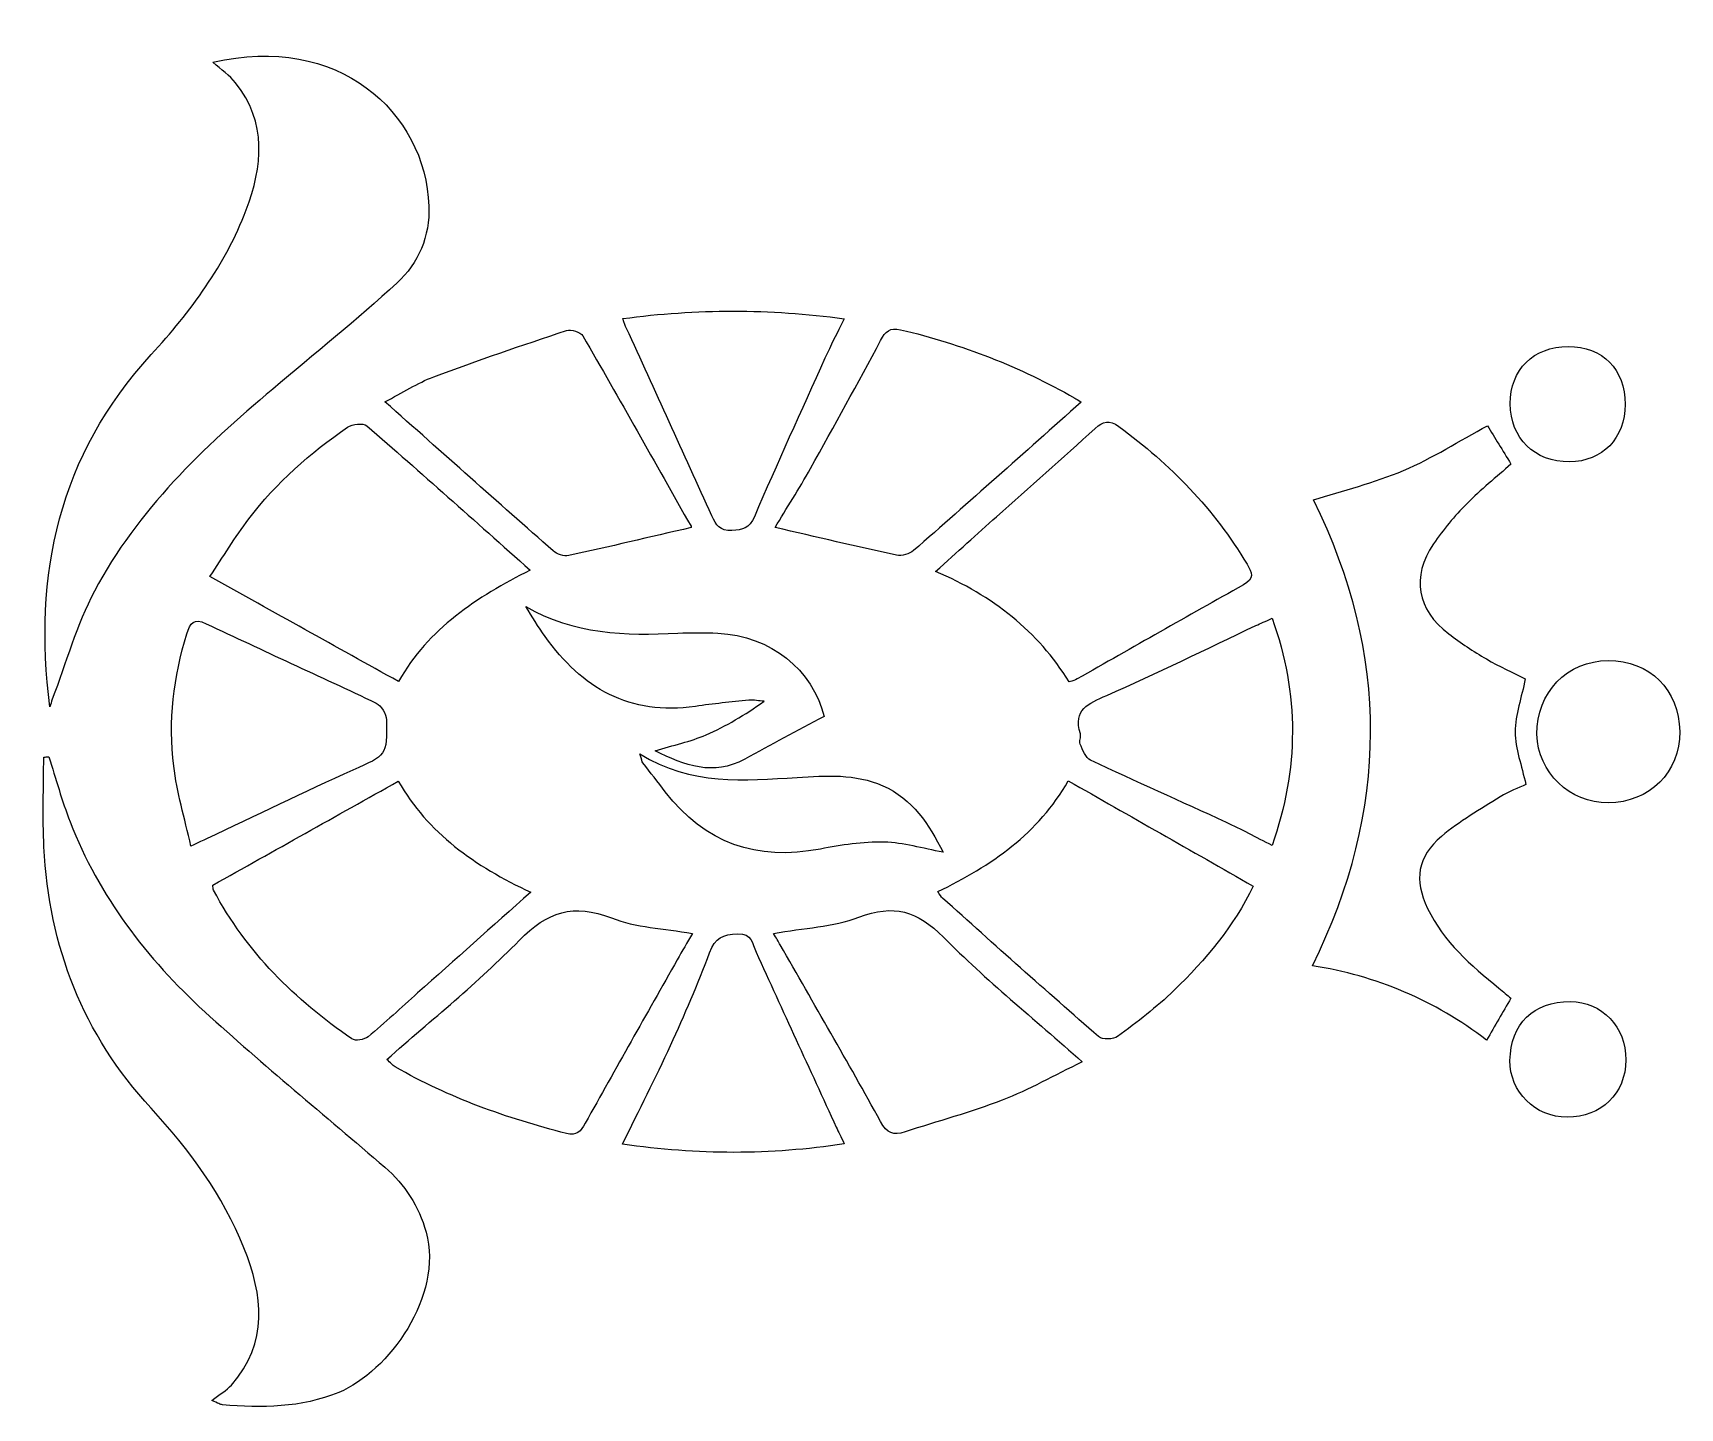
# Model space of a CAD drawing. Header units: millimetres. Extents: x -87 to 87, y -42 to 40.
# Drawn here: x 58.75 to 87.16, y -15.83 to 7.88 of the extents above; entities that cross this region are included whole.
import ezdxf

# ---------------------------------------------------------------- set-up
doc = ezdxf.new("R2010")
doc.units = ezdxf.units.MM
doc.header["$MEASUREMENT"] = 0
doc.layers.add('Layer 1', color=7, linetype='Continuous')

msp = doc.modelspace()

# ---------------------------------------------------------------- linework, layer by layer
at = {"layer": 'Layer 1', "color": 250}
for points, knots in [([(62.4259, 4.8302), (62.066, 3.8808), (61.4686, 3.0747), (60.7891, 2.3353), (59.197, 0.6036), (58.7481, -1.4558), (59.0398, -3.7414), (59.054, -3.6963), (59.0657, -3.6502), (59.0824, -3.6061), (59.3201, -2.9832), (59.4983, -2.3285), (59.8086, -1.7439), (60.552, -0.3431), (61.6849, 0.7331), (62.8858, 1.7415), (63.6052, 2.3457), (64.3354, 2.9383), (65.0285, 3.5715), (65.4001, 3.9111), (65.5977, 4.3789), (65.5786, 4.8928), (65.5182, 6.5256), (64.0029, 7.8821), (61.8517, 7.3767), (61.9987, 7.2457), (62.1425, 7.1503), (62.2445, 7.0213), (62.7887, 6.3348), (62.7107, 5.5809), (62.4259, 4.8302)], [0, 0, 0, 0, 0.1, 0.1, 0.1, 0.2, 0.2, 0.2, 0.3, 0.3, 0.3, 0.4, 0.4, 0.4, 0.5, 0.5, 0.5, 0.6, 0.6, 0.6, 0.7, 0.7, 0.7, 0.8, 0.8, 0.8, 0.9, 0.9, 0.9, 1, 1, 1, 1]), ([(68.9844, 2.7947), (69.4773, 1.7147), (69.9734, 0.636), (70.461, -0.4462), (70.5326, -0.6054), (70.5979, -0.7091), (70.8041, -0.6979), (70.9916, -0.6878), (71.1077, -0.6598), (71.193, -0.4615), (71.5872, 0.4555), (72.0013, 1.3642), (72.4115, 2.2743), (72.5084, 2.4895), (72.6179, 2.6993), (72.7424, 2.954), (71.4485, 3.1269), (70.1994, 3.1274), (68.9225, 2.9565), (68.9562, 2.8676), (68.9682, 2.8303), (68.9844, 2.7947)], [0, 0, 0, 0, 0.1428571, 0.1428571, 0.1428571, 0.2857143, 0.2857143, 0.2857143, 0.4285714, 0.4285714, 0.4285714, 0.5714286, 0.5714286, 0.5714286, 0.7142857, 0.7142857, 0.7142857, 0.8571429, 0.8571429, 0.8571429, 1, 1, 1, 1]), ([(70.1001, -0.6257), (69.4811, 0.4699), (68.865, 1.5672), (68.2345, 2.6562), (68.1961, 2.7231), (68.0295, 2.776), (67.9507, 2.7501), (67.1833, 2.4962), (66.418, 2.2348), (65.661, 1.9517), (65.3804, 1.8465), (65.1235, 1.6782), (64.8212, 1.5206), (65.8229, 0.6312), (66.7701, -0.2131), (67.7238, -1.05), (67.7884, -1.1067), (67.9097, -1.1475), (67.9903, -1.1301), (68.6906, -0.9788), (69.3877, -0.8128), (70.1021, -0.6473), (70.1021, -0.6451), (70.1046, -0.6336), (70.1001, -0.6257)], [0, 0, 0, 0, 0.125, 0.125, 0.125, 0.25, 0.25, 0.25, 0.375, 0.375, 0.375, 0.5, 0.5, 0.5, 0.625, 0.625, 0.625, 0.75, 0.75, 0.75, 0.875, 0.875, 0.875, 1, 1, 1, 1]), ([(73.3716, 2.5801), (72.9768, 1.8392), (72.5726, 1.1031), (72.162, 0.3709), (71.9646, 0.0184), (71.7456, -0.3222), (71.5495, -0.6463), (72.2682, -0.8122), (72.9557, -0.9764), (73.6467, -1.1237), (73.7365, -1.1429), (73.8705, -1.106), (73.9402, -1.0448), (74.894, -0.2095), (75.8402, 0.6351), (76.8318, 1.5159), (76.7703, 1.5542), (76.7456, 1.5709), (76.7199, 1.5855), (75.7763, 2.1253), (74.7742, 2.5144), (73.7165, 2.7647), (73.5294, 2.8091), (73.4542, 2.7348), (73.3716, 2.5801)], [0, 0, 0, 0, 0.125, 0.125, 0.125, 0.25, 0.25, 0.25, 0.375, 0.375, 0.375, 0.5, 0.5, 0.5, 0.625, 0.625, 0.625, 0.75, 0.75, 0.75, 0.875, 0.875, 0.875, 1, 1, 1, 1]), ([(84.2326, 1.489), (84.2348, 0.8909), (84.6506, 0.483), (85.2548, 0.4864), (85.822, 0.4893), (86.2153, 0.8951), (86.2148, 1.4773), (86.2141, 2.0828), (85.8278, 2.4744), (85.2314, 2.4744), (84.6344, 2.4742), (84.2306, 2.0758), (84.2326, 1.489)], [0, 0, 0, 0, 0.25, 0.25, 0.25, 0.5, 0.5, 0.5, 0.75, 0.75, 0.75, 1, 1, 1, 1]), ([(62.4716, -0.4988), (62.2328, -0.8133), (62.0277, -1.1534), (61.8006, -1.492), (62.9114, -2.1105), (63.9759, -2.7029), (65.0555, -3.3039), (65.5721, -2.3863), (66.4013, -1.8487), (67.3263, -1.383), (66.3639, -0.5279), (65.4426, 0.2971), (64.5081, 1.1072), (64.4468, 1.1603), (64.2573, 1.1398), (64.1758, 1.0838), (63.5318, 0.6399), (62.9462, 0.1265), (62.4716, -0.4988)], [0, 0, 0, 0, 0.1666667, 0.1666667, 0.1666667, 0.3333333, 0.3333333, 0.3333333, 0.5, 0.5, 0.5, 0.6666667, 0.6666667, 0.6666667, 0.8333333, 0.8333333, 0.8333333, 1, 1, 1, 1]), ([(79.6915, -1.2804), (79.1286, -0.3262), (78.3678, 0.4404), (77.4822, 1.095), (77.3159, 1.2179), (77.2112, 1.1896), (77.0701, 1.0603), (76.5093, 0.5478), (75.9388, 0.0463), (75.3724, -0.46), (75.0334, -0.7627), (74.6958, -1.0668), (74.3205, -1.4033), (75.3076, -1.8262), (76.0828, -2.432), (76.6226, -3.3101), (76.6876, -3.286), (76.7268, -3.2775), (76.7604, -3.2586), (77.7163, -2.7176), (78.6691, -2.1716), (79.6289, -1.6374), (79.8239, -1.5289), (79.7798, -1.4299), (79.6915, -1.2804)], [0, 0, 0, 0, 0.125, 0.125, 0.125, 0.25, 0.25, 0.25, 0.375, 0.375, 0.375, 0.5, 0.5, 0.5, 0.625, 0.625, 0.625, 0.75, 0.75, 0.75, 0.875, 0.875, 0.875, 1, 1, 1, 1]), ([(82.3919, 0.338), (81.8845, 0.1223), (81.342, -0.0109), (80.8408, -0.1721), (82.1573, -2.8449), (82.1513, -5.5122), (80.8187, -8.2065), (81.9219, -8.3702), (82.9276, -8.806), (83.8241, -9.4869), (83.9707, -9.2352), (84.0996, -9.0136), (84.2446, -8.7648), (84.1857, -8.7151), (84.1129, -8.6511), (84.0373, -8.5903), (83.5518, -8.1998), (83.084, -7.7909), (82.8078, -7.2166), (82.5699, -6.7214), (82.6289, -6.3282), (83.0458, -5.9741), (83.3548, -5.7119), (83.7152, -5.5086), (84.0605, -5.2916), (84.2086, -5.1984), (84.3768, -5.1374), (84.501, -5.0782), (84.4304, -4.7507), (84.3187, -4.4614), (84.3189, -4.1722), (84.3191, -3.8731), (84.4276, -3.5739), (84.4927, -3.2563), (84.2807, -3.1491), (84.0434, -3.0432), (83.8206, -2.9131), (83.5966, -2.7825), (83.3784, -2.6386), (83.1723, -2.4815), (82.6217, -2.0615), (82.5224, -1.5026), (82.9087, -0.9282), (83.075, -0.6812), (83.2718, -0.4501), (83.4811, -0.238), (83.7233, 0.0075), (83.9946, 0.2243), (84.2453, 0.4465), (84.0979, 0.688), (83.9644, 0.9061), (83.8408, 1.1087), (83.3569, 0.8472), (82.8922, 0.5507), (82.3919, 0.338)], [0, 0, 0, 0, 0.0555556, 0.0555556, 0.0555556, 0.1111111, 0.1111111, 0.1111111, 0.1666667, 0.1666667, 0.1666667, 0.2222222, 0.2222222, 0.2222222, 0.2777778, 0.2777778, 0.2777778, 0.3333333, 0.3333333, 0.3333333, 0.3888889, 0.3888889, 0.3888889, 0.4444444, 0.4444444, 0.4444444, 0.5, 0.5, 0.5, 0.5555556, 0.5555556, 0.5555556, 0.6111111, 0.6111111, 0.6111111, 0.6666667, 0.6666667, 0.6666667, 0.7222222, 0.7222222, 0.7222222, 0.7777778, 0.7777778, 0.7777778, 0.8333333, 0.8333333, 0.8333333, 0.8888889, 0.8888889, 0.8888889, 0.9444444, 0.9444444, 0.9444444, 1, 1, 1, 1]), ([(61.4044, -2.4784), (61.1706, -3.2242), (61.0825, -3.9884), (61.1764, -4.7609), (61.2311, -5.2111), (61.3646, -5.6516), (61.4724, -6.141), (61.6183, -6.0723), (61.6811, -6.0428), (61.7437, -6.0133), (62.5846, -5.6172), (63.4201, -5.2091), (64.2685, -4.8293), (64.8432, -4.5723), (64.8589, -4.59), (64.8448, -3.9609), (64.8425, -3.8623), (64.7567, -3.7176), (64.6701, -3.6764), (63.6966, -3.2115), (62.7127, -2.7686), (61.7378, -2.3056), (61.5168, -2.2009), (61.4614, -2.2968), (61.4044, -2.4784)], [0, 0, 0, 0, 0.125, 0.125, 0.125, 0.25, 0.25, 0.25, 0.375, 0.375, 0.375, 0.5, 0.5, 0.5, 0.625, 0.625, 0.625, 0.75, 0.75, 0.75, 0.875, 0.875, 0.875, 1, 1, 1, 1]), ([(70.3588, -4.222), (70.0914, -4.338), (69.8008, -4.4001), (69.4791, -4.4986), (69.9964, -4.7498), (70.4831, -4.9403), (71.0274, -4.6405), (71.4742, -4.3947), (71.9253, -4.1563), (72.3944, -3.904), (72.1999, -3.1035), (71.4796, -2.5118), (70.5641, -2.4695), (70.3345, -2.4589), (70.1033, -2.4561), (69.874, -2.4679), (68.9684, -2.5145), (68.0771, -2.4917), (67.248, -2.0096), (67.3597, -2.1818), (67.4652, -2.358), (67.5836, -2.5252), (68.2173, -3.4191), (69.0447, -3.8975), (70.1749, -3.7307), (70.4813, -3.6854), (70.7903, -3.6561), (71.0992, -3.6269), (71.1847, -3.6188), (71.2729, -3.637), (71.3598, -3.6431), (71.0289, -3.881), (70.7032, -4.073), (70.3588, -4.222)], [0, 0, 0, 0, 0.0909091, 0.0909091, 0.0909091, 0.1818182, 0.1818182, 0.1818182, 0.2727273, 0.2727273, 0.2727273, 0.3636364, 0.3636364, 0.3636364, 0.4545455, 0.4545455, 0.4545455, 0.5454545, 0.5454545, 0.5454545, 0.6363636, 0.6363636, 0.6363636, 0.7272727, 0.7272727, 0.7272727, 0.8181818, 0.8181818, 0.8181818, 0.9090909, 0.9090909, 0.9090909, 1, 1, 1, 1]), ([(80.1252, -2.2114), (80.0055, -2.2652), (79.9249, -2.2997), (79.8456, -2.337), (78.9885, -2.7415), (78.1383, -3.1622), (77.2708, -3.5433), (76.9552, -3.682), (76.6833, -3.7835), (76.8179, -4.2049), (76.8348, -4.2578), (76.7898, -4.3334), (76.8117, -4.3811), (76.8582, -4.4822), (76.9079, -4.6179), (76.9944, -4.6589), (77.7703, -5.0258), (78.5557, -5.3727), (79.3354, -5.7317), (79.5938, -5.8508), (79.8437, -5.9881), (80.1236, -6.1301), (80.5907, -4.8057), (80.5923, -3.5267), (80.1252, -2.2114)], [0, 0, 0, 0, 0.125, 0.125, 0.125, 0.25, 0.25, 0.25, 0.375, 0.375, 0.375, 0.5, 0.5, 0.5, 0.625, 0.625, 0.625, 0.75, 0.75, 0.75, 0.875, 0.875, 0.875, 1, 1, 1, 1]), ([(84.6932, -4.2131), (84.7057, -4.8677), (85.2613, -5.4021), (85.9219, -5.3953), (86.6393, -5.3881), (87.1618, -4.8679), (87.1554, -4.1665), (87.1494, -3.4464), (86.6391, -2.9393), (85.9224, -2.9404), (85.2171, -2.9418), (84.6794, -3.4984), (84.6932, -4.2131)], [0, 0, 0, 0, 0.25, 0.25, 0.25, 0.5, 0.5, 0.5, 0.75, 0.75, 0.75, 1, 1, 1, 1]), ([(65.5294, -12.7984), (65.4052, -12.3469), (65.1625, -11.9785), (64.8181, -11.6793), (63.785, -10.7823), (62.72, -9.9204), (61.7116, -8.9966), (60.7086, -8.078), (59.8884, -7.0079), (59.3891, -5.7244), (59.2466, -5.3584), (59.144, -4.9769), (59.0231, -4.6026), (58.9932, -4.6037), (58.9636, -4.6048), (58.934, -4.6059), (58.934, -5.1227), (58.9119, -5.6407), (58.9378, -6.1561), (59.0242, -7.873), (59.6079, -9.3858), (60.7876, -10.6623), (61.4478, -11.3768), (62.0236, -12.1607), (62.3882, -13.0717), (62.7149, -13.8875), (62.8227, -14.7027), (62.1712, -15.4348), (62.0873, -15.5291), (61.9711, -15.5943), (61.8325, -15.7024), (61.9468, -15.749), (61.9804, -15.7728), (62.0155, -15.7757), (62.6975, -15.8309), (63.3717, -15.832), (64.0222, -15.5628), (64.8863, -15.2054), (65.832, -13.8983), (65.5294, -12.7984)], [0, 0, 0, 0, 0.0769231, 0.0769231, 0.0769231, 0.1538462, 0.1538462, 0.1538462, 0.2307692, 0.2307692, 0.2307692, 0.3076923, 0.3076923, 0.3076923, 0.3846154, 0.3846154, 0.3846154, 0.4615385, 0.4615385, 0.4615385, 0.5384615, 0.5384615, 0.5384615, 0.6153846, 0.6153846, 0.6153846, 0.6923077, 0.6923077, 0.6923077, 0.7692308, 0.7692308, 0.7692308, 0.8461538, 0.8461538, 0.8461538, 0.9230769, 0.9230769, 0.9230769, 1, 1, 1, 1]), ([(69.657, -5.2029), (70.3402, -6.0978), (71.2352, -6.4035), (72.3323, -6.1912), (72.6936, -6.1212), (73.0659, -6.0641), (73.4314, -6.0719), (73.7657, -6.0794), (74.0977, -6.1822), (74.4484, -6.2462), (74.204, -5.7681), (73.9255, -5.3278), (73.4069, -5.0993), (72.9306, -4.8893), (72.4313, -4.9246), (71.9314, -4.9561), (71.0218, -5.0136), (70.1079, -5.1011), (69.219, -4.5521), (69.2514, -4.6534), (69.2537, -4.6853), (69.2701, -4.7068), (69.3977, -4.8731), (69.5299, -5.0361), (69.657, -5.2029)], [0, 0, 0, 0, 0.125, 0.125, 0.125, 0.25, 0.25, 0.25, 0.375, 0.375, 0.375, 0.5, 0.5, 0.5, 0.625, 0.625, 0.625, 0.75, 0.75, 0.75, 0.875, 0.875, 0.875, 1, 1, 1, 1]), ([(61.8652, -6.9018), (62.4299, -7.9712), (63.2666, -8.7904), (64.2518, -9.467), (64.3103, -9.507), (64.4648, -9.4796), (64.5287, -9.4274), (64.8224, -9.187), (65.0997, -8.9268), (65.3836, -8.674), (66.0238, -8.1036), (66.6641, -7.5335), (67.3354, -6.9353), (66.3724, -6.4892), (65.5597, -5.9139), (65.0507, -5.0214), (63.9727, -5.6258), (62.9127, -6.2198), (61.8492, -6.8158), (61.8544, -6.8456), (61.8523, -6.8777), (61.8652, -6.9018)], [0, 0, 0, 0, 0.1428571, 0.1428571, 0.1428571, 0.2857143, 0.2857143, 0.2857143, 0.4285714, 0.4285714, 0.4285714, 0.5714286, 0.5714286, 0.5714286, 0.7142857, 0.7142857, 0.7142857, 0.8571429, 0.8571429, 0.8571429, 1, 1, 1, 1]), ([(74.4406, -7.0403), (75.3349, -7.839), (76.2272, -8.6399), (77.1318, -9.4268), (77.196, -9.4826), (77.3855, -9.4792), (77.4589, -9.4252), (77.7959, -9.1765), (78.1317, -8.9201), (78.432, -8.6293), (78.9769, -8.1017), (79.4652, -7.5247), (79.7976, -6.8305), (78.7242, -6.2196), (77.6707, -5.6198), (76.6078, -5.0149), (76.0958, -5.9207), (75.282, -6.4816), (74.3565, -6.9253), (74.3947, -6.9787), (74.4125, -7.0154), (74.4406, -7.0403)], [0, 0, 0, 0, 0.1428571, 0.1428571, 0.1428571, 0.2857143, 0.2857143, 0.2857143, 0.4285714, 0.4285714, 0.4285714, 0.5714286, 0.5714286, 0.5714286, 0.7142857, 0.7142857, 0.7142857, 0.8571429, 0.8571429, 0.8571429, 1, 1, 1, 1]), ([(64.9994, -9.9502), (65.925, -10.4824), (66.9213, -10.8335), (67.9517, -11.0969), (68.1255, -11.1412), (68.1982, -11.0614), (68.2766, -10.9204), (68.7999, -9.9775), (69.3322, -9.0398), (69.8623, -8.1007), (69.9468, -7.951), (70.0348, -7.8033), (70.1243, -7.6493), (69.6244, -7.5591), (69.147, -7.5445), (68.7286, -7.3804), (68.0731, -7.1231), (67.6233, -7.2696), (67.1374, -7.7676), (66.4283, -8.4935), (65.6295, -9.1321), (64.8554, -9.8201), (64.9144, -9.8744), (64.9511, -9.9226), (64.9994, -9.9502)], [0, 0, 0, 0, 0.125, 0.125, 0.125, 0.25, 0.25, 0.25, 0.375, 0.375, 0.375, 0.5, 0.5, 0.5, 0.625, 0.625, 0.625, 0.75, 0.75, 0.75, 0.875, 0.875, 0.875, 1, 1, 1, 1]), ([(76.8497, -9.8615), (76.0069, -9.1132), (75.1895, -8.4526), (74.4538, -7.7105), (74.0025, -7.2553), (73.5983, -7.1396), (72.9973, -7.3676), (72.55, -7.5372), (72.0446, -7.5538), (71.5242, -7.6456), (71.572, -7.7278), (71.6066, -7.7866), (71.6404, -7.846), (72.2191, -8.8593), (72.8066, -9.8676), (73.3689, -10.8897), (73.4825, -11.0966), (73.5931, -11.1351), (73.7932, -11.0695), (74.3521, -10.8863), (74.9225, -10.7342), (75.4697, -10.5221), (75.9282, -10.3441), (76.3606, -10.0987), (76.8497, -9.8615)], [0, 0, 0, 0, 0.125, 0.125, 0.125, 0.25, 0.25, 0.25, 0.375, 0.375, 0.375, 0.5, 0.5, 0.5, 0.625, 0.625, 0.625, 0.75, 0.75, 0.75, 0.875, 0.875, 0.875, 1, 1, 1, 1]), ([(71.2235, -7.9693), (71.1557, -7.82), (71.1589, -7.646), (70.9055, -7.6555), (70.6569, -7.665), (70.5153, -7.7198), (70.4208, -7.979), (70.2227, -8.5214), (69.9877, -9.052), (69.7469, -9.5776), (69.4898, -10.1378), (69.2087, -10.6868), (68.9174, -11.2829), (70.2211, -11.4665), (71.4636, -11.4731), (72.7442, -11.2754), (72.6828, -11.1476), (72.6436, -11.0688), (72.6069, -10.9889), (72.1448, -9.9827), (71.6811, -8.9775), (71.2235, -7.9693)], [0, 0, 0, 0, 0.1428571, 0.1428571, 0.1428571, 0.2857143, 0.2857143, 0.2857143, 0.4285714, 0.4285714, 0.4285714, 0.5714286, 0.5714286, 0.5714286, 0.7142857, 0.7142857, 0.7142857, 0.8571429, 0.8571429, 0.8571429, 1, 1, 1, 1]), ([(84.2278, -9.836), (84.2199, -10.3784), (84.6611, -10.8165), (85.2157, -10.8165), (85.8035, -10.8167), (86.223, -10.4068), (86.2271, -9.8283), (86.2309, -9.259), (85.8183, -8.826), (85.2691, -8.8223), (84.6381, -8.8185), (84.237, -9.2091), (84.2278, -9.836)], [0, 0, 0, 0, 0.25, 0.25, 0.25, 0.5, 0.5, 0.5, 0.75, 0.75, 0.75, 1, 1, 1, 1])]:
    msp.add_open_spline(points, degree=3, knots=knots, dxfattribs=at)

doc.saveas('drawing.dxf')
